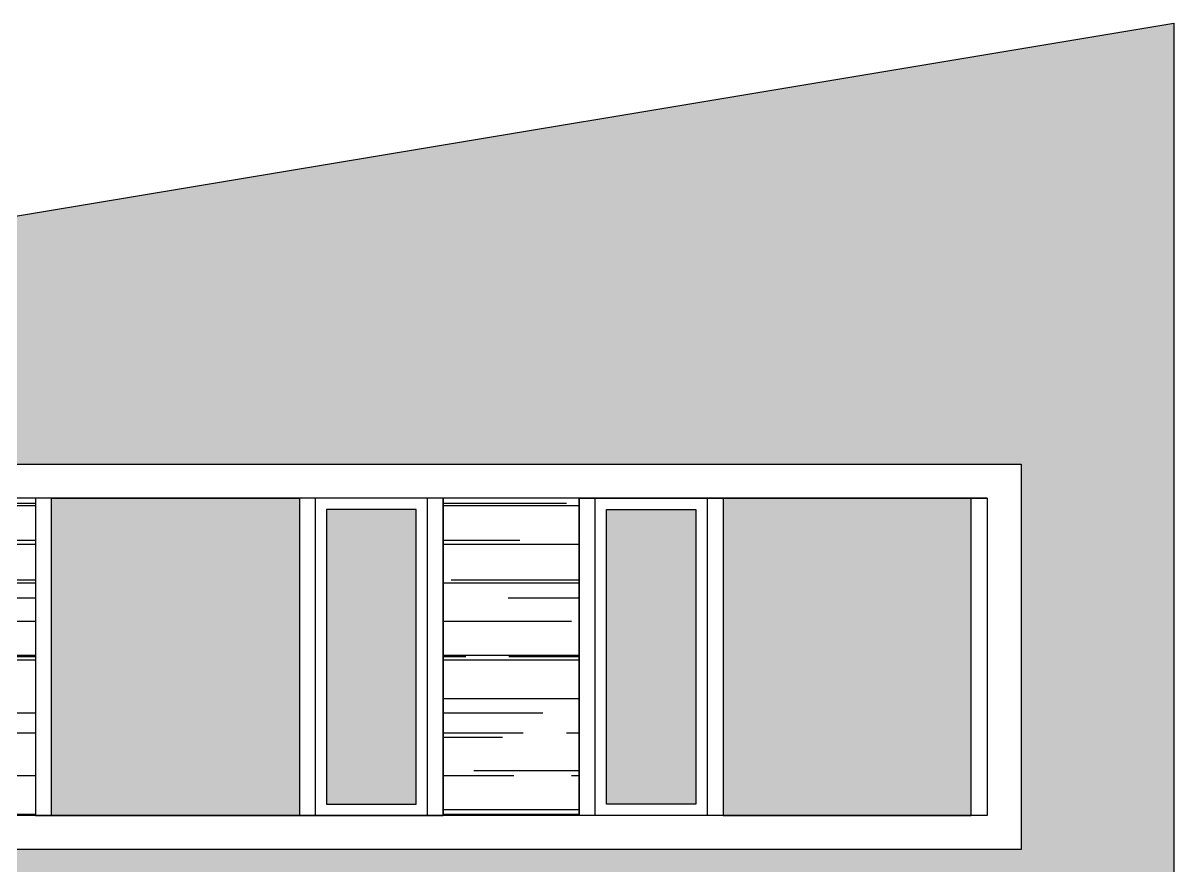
# Model space of a CAD drawing. Header units: millimetres. Extents: x 589 to 1175, y -455 to -172.
# Drawn here: x 663.59 to 668.67, y -218.35 to -214.63 of the extents above; entities that cross this region are included whole.
import ezdxf

# ---------------------------------------------------------------- set-up
doc = ezdxf.new("R2010")
doc.units = ezdxf.units.MM
for name, color, linetype in [('pohled', 4, 'Continuous'), ('SRAFA', 251, 'Continuous'), ('srafa fasada', 253, 'Continuous')]:
    doc.layers.add(name, color=color, linetype=linetype)

msp = doc.modelspace()

# ---------------------------------------------------------------- hatches: boundary and pattern name
at = {"layer": 'SRAFA'}
h = msp.add_hatch(dxfattribs=at)
h.set_pattern_fill('AR-CONC,_O', color=256, scale=0.001)
h.set_pattern_definition([(50, (0, 0), (0.18218467, -0.015939086), [0.01905, -0.20955]), (355, (0, 0), (-0.035242826, 0.191056643), [0.01524, -0.16764]), (100.451, (0.01518, -0.00133), (0.1469425, 0.17511669), [0.01619, -0.17809]), (46.1842, (0, 0.0508), (0.27107904, -0.04204233), [0.028575, -0.314325]), (96.6356, (0.0226, 0.0473), (0.23740423, 0.24742556), [0.024285, -0.267135]), (351.184, (0, 0.0508), (0.23740461, 0.24742512), [0.02286, -0.25146]), (21, (0.0254, 0.0381), (0.15161488, -0.10226552), [0.01905, -0.20955]), (326, (0.0254, 0.0381), (0.06180203, 0.184187966), [0.01524, -0.16764]), (71.4514, (0.03803, 0.02958), (0.21341649, 0.081922858), [0.01619, -0.17809]), (37.5, (0, 0), (0.003088603, 0.084555039), [0, -0.165608, 0, -0.17018, 0, -0.168275]), (7.5, (0, 0), (0.066819663, 0.100180575), [0, -0.097028, 0, -0.161798, 0, -0.064135]), (327.5, (-0.05664, 0), (0.135590595, -0.005728744), [0, -0.0635, 0, -0.19812, 0, -0.26289]), (317.5, (-0.08204, 0), (0.148129181, 0.025426491), [0, -0.08255, 0, -0.131572, 0, -0.18669])])
h.paths.add_polyline_path([(659.9728, -218.2809), (659.9728, -216.5809), (667.9978, -216.5809), (667.9978, -218.2809)], flags=16)
h.paths.add_polyline_path([(660.1228, -218.1309), (660.1228, -216.7309), (662.5228, -216.7309), (667.8478, -216.7309), (667.8478, -218.1309), (666.0478, -218.1309)], flags=0)
h.paths.add_polyline_path([(663.6478, -218.1309), (663.6478, -216.7309), (665.4478, -216.7309), (665.4478, -218.1309)], flags=0)
h.paths.add_polyline_path([(664.8828, -218.1309), (664.8828, -216.7309), (664.8128, -216.7309), (664.8128, -218.1309), (663.7178, -218.1309), (663.7178, -216.7309), (664.8128, -216.7309), (665.1033, -216.7309), (665.3778, -216.7309), (665.3778, -218.1309)], flags=0)
h.paths.add_polyline_path([(664.9328, -218.0809), (664.9328, -216.7809), (665.3278, -216.7809), (665.3278, -218.0809)], flags=0)
h.paths.add_polyline_path([(666.1178, -218.1309), (666.1178, -216.7309), (666.6128, -216.7309), (667.7778, -216.7309), (667.7778, -218.1309), (666.6828, -218.1309), (666.6828, -216.7309), (666.6128, -216.7309), (666.6128, -218.1309)], flags=0)
h.paths.add_polyline_path([(666.1678, -218.0809), (666.1678, -216.7809), (666.5628, -216.7809), (666.5628, -218.0809)], flags=0)
h.paths.add_polyline_path([(662.4528, -218.1309), (661.9578, -218.1309), (661.9578, -216.7309), (661.8878, -216.7309), (661.8878, -218.1309), (660.7604, -218.1309), (660.7604, -216.7309), (660.6904, -216.7309), (660.6904, -218.1309), (660.1954, -218.1309), (660.1954, -216.7309), (662.4528, -216.7309)], flags=0)
h.paths.add_polyline_path([(662.4028, -218.0809), (662.0078, -218.0809), (662.0078, -216.7809), (662.4028, -216.7809)], flags=0)
h.paths.add_polyline_path([(660.6404, -218.0809), (660.2454, -218.0809), (660.2454, -216.7809), (660.6404, -216.7809)], flags=0)
h.paths.add_polyline_path([(661.9228, -221.3309), (662.6728, -221.3309), (668.6728, -219.2309), (668.6728, -214.6337), (648.8975, -217.9296), (649.3728, -220.7809), (651.7228, -220.5809), (651.7228, -217.9809), (658.3228, -217.9809), (658.3228, -220.9309), (658.7228, -221.6309), (658.7228, -219.2309), (661.9228, -219.2309)])
h = msp.add_hatch(dxfattribs=at)
h.set_pattern_fill('AR-RROOF', color=256, scale=0.01, style=0)
h.paths.add_polyline_path([(662.5228, -218.1309), (663.6478, -218.1309), (663.6478, -216.7309), (662.5228, -216.7309)])
h.paths.add_polyline_path([(666.0478, -216.7309), (665.4478, -216.7309), (665.4478, -218.1309), (666.0478, -218.1309)])
at = {"layer": 'srafa fasada'}
h = msp.add_hatch(color=254, dxfattribs=at)
h.paths.add_polyline_path([(660.6404, -216.7809), (660.2454, -216.7809), (660.2454, -218.0809), (660.6404, -218.0809)])
h.paths.add_polyline_path([(661.8878, -216.7309), (660.7604, -216.7309), (660.7604, -218.1309), (661.8878, -218.1309)])
h.paths.add_polyline_path([(662.4028, -216.7809), (662.0078, -216.7809), (662.0078, -218.0809), (662.4028, -218.0809)])
h.paths.add_polyline_path([(664.8128, -216.7309), (663.7178, -216.7309), (663.7178, -218.1309), (664.8128, -218.1309)])
h.paths.add_polyline_path([(665.3278, -216.7809), (664.9328, -216.7809), (664.9328, -218.0809), (665.3278, -218.0809)])
h.paths.add_polyline_path([(666.5628, -216.7809), (666.1678, -216.7809), (666.1678, -218.0809), (666.5628, -218.0809)])
h.paths.add_polyline_path([(667.7778, -216.7309), (666.6828, -216.7309), (666.6828, -218.1309), (667.7778, -218.1309)])

# ---------------------------------------------------------------- linework, layer by layer
at = {"layer": 'pohled'}
for p, q in [((648.8975, -217.9296), (668.6728, -214.6337)), ((668.6728, -214.6337), (668.6728, -219.2309)), ((667.8478, -216.7309), (660.4497, -216.7309)), ((663.6478, -216.7309), (663.6478, -218.1309)), ((665.1033, -216.7309), (663.9644, -216.7309)), ((665.4478, -216.7309), (665.4478, -218.1309)), ((666.0478, -216.7309), (666.0478, -218.1309)), ((667.8478, -216.7309), (666.5423, -216.7309)), ((667.8478, -216.7309), (667.8478, -218.1309)), ((667.8478, -218.1309), (660.1228, -218.1309))]:
    msp.add_line(p, q, dxfattribs=at)
for points in [[(659.9728, -216.5809), (667.9978, -216.5809), (667.9978, -218.2809), (659.9728, -218.2809)], [(663.6478, -218.1309), (665.4478, -218.1309), (665.4478, -216.7309), (663.6478, -216.7309)], [(663.7178, -216.7309), (664.8128, -216.7309), (664.8128, -218.1309), (663.7178, -218.1309)], [(664.8828, -218.1309), (665.3778, -218.1309), (665.3778, -216.7309), (664.8828, -216.7309)], [(666.0478, -216.7309), (667.8478, -216.7309), (667.8478, -218.1309), (666.0478, -218.1309)], [(666.1178, -216.7309), (666.6128, -216.7309), (666.6128, -218.1309), (666.1178, -218.1309)], [(666.6828, -218.1309), (667.7778, -218.1309), (667.7778, -216.7309), (666.6828, -216.7309)], [(664.9328, -218.0809), (665.3278, -218.0809), (665.3278, -216.7809), (664.9328, -216.7809)], [(666.1678, -216.7809), (666.5628, -216.7809), (666.5628, -218.0809), (666.1678, -218.0809)]]:
    msp.add_lwpolyline(points, close=True, dxfattribs=at)

doc.saveas('drawing.dxf')
